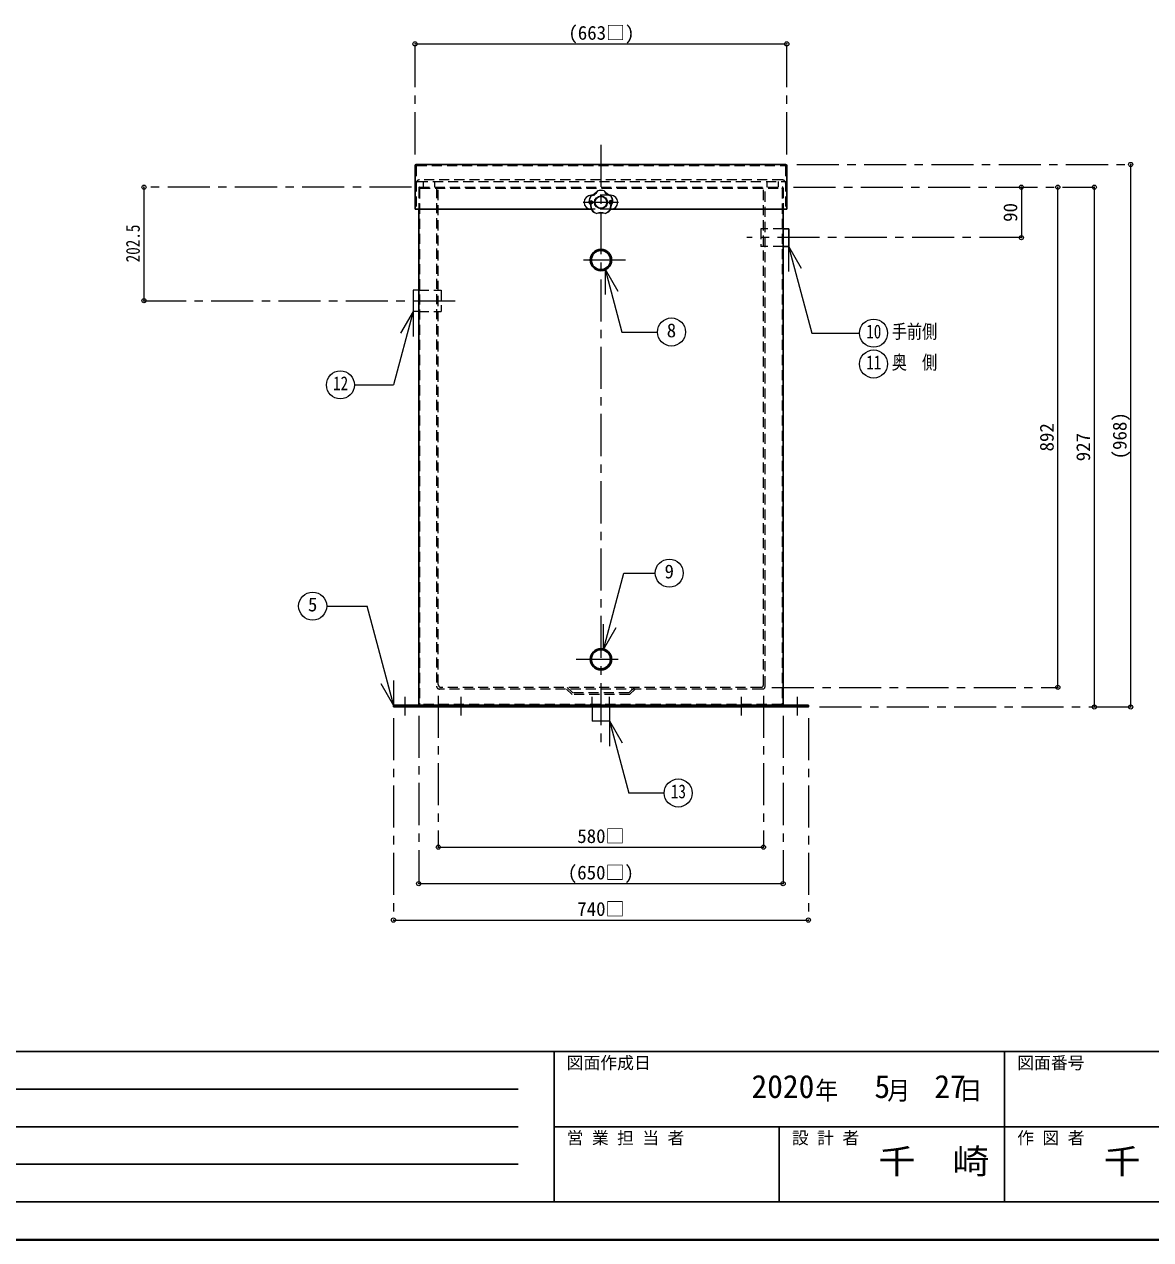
# Model space of a CAD drawing. Units: millimetres at full size, sheet at 1:15; some dimension numbers follow another scale. Extents: x -3184 to 2891, y -2037 to 2178.
# Drawn here: x -1175 to 834, y -2037 to 130 of the extents above; entities that cross this region are included whole.
import ezdxf
from ezdxf.enums import TextEntityAlignment as Align

# ---------------------------------------------------------------- set-up
doc = ezdxf.new("R2010")
doc.units = ezdxf.units.MM
doc.header["$LTSCALE"] = 15
doc.header["$PDMODE"] = 32
doc.header["$PDSIZE"] = 7.5
doc.linetypes.add('CHAIN1', pattern=[8, 5, -1, 1, -1])
doc.linetypes.add('DASHED1', pattern=[1.8, 1.2, -0.6])
doc.layers.add('0-0', color=7, linetype='Continuous', lineweight=18)
doc.styles.add('ＭＳ ゴシック', font='')
doc.styles.get('ＭＳ ゴシック').set_extended_font_data('MS Gothic')

msp = doc.modelspace()

# ---------------------------------------------------------------- linework, layer by layer
at = {"layer": '0-0', "color": 4, "lineweight": 9}
for p, q in [((-478.2, 95.37), (184.8, 95.37)), ((798.3, -1087.13), (798.3, -119.63)), ((-961.7, -160.13), (-961.7, -362.63)), ((603.3, -160.13), (603.3, -250.13)), ((668.3, -1052.13), (668.3, -160.13)), ((733.3, -160.13), (733.3, -1087.13)), ((-436.7, -1337.13), (143.3, -1337.13)), ((-471.7, -1402.13), (178.3, -1402.13)), ((-516.7, -1467.13), (223.3, -1467.13))]:
    msp.add_line(p, q, dxfattribs=at)
at = {"layer": '0-0', "color": 4, "linetype": 'CHAIN1', "lineweight": 9}
for p, q in [((-478.2, -101.63), (-478.2, 95.37)), ((184.8, -101.63), (184.8, 95.37)), ((-146.7, -84.63), (-146.7, -1162.13)), ((202.8, -119.63), (798.3, -119.63)), ((-484.35, -160.13), (-961.7, -160.13)), ((196.8, -160.13), (733.3, -160.13)), ((-178.2, -187.13), (-115.2, -187.13)), ((603.3, -250.13), (113.3, -250.13)), ((-102.7, -290.13), (-190.7, -290.13)), ((-961.7, -362.63), (-406.7, -362.63)), ((-190.7, -1002.13), (-102.7, -1002.13)), ((158.3, -1052.13), (668.3, -1052.13)), ((-496.7, -1069.13), (-496.7, -1102.13)), ((-436.7, -1067.13), (-436.7, -1337.13)), ((-396.7, -1069.13), (-396.7, -1102.13)), ((103.3, -1069.13), (103.3, -1102.13)), ((143.3, -1067.13), (143.3, -1337.13)), ((203.3, -1069.13), (203.3, -1102.13)), ((-471.7, -1102.63), (-471.7, -1402.13)), ((178.3, -1102.63), (178.3, -1402.13)), ((243.3, -1087.13), (798.3, -1087.13)), ((-516.7, -1107.13), (-516.7, -1467.13)), ((223.3, -1107.13), (223.3, -1467.13))]:
    msp.add_line(p, q, dxfattribs=at)
at = {"layer": '0-0', "color": 5, "lineweight": 25}
for p, q in [((-478.2, -121.63), (-478.2, -199.63)), ((-476.2, -119.63), (182.8, -119.63)), ((184.8, -121.63), (184.8, -199.63)), ((-478.2, -199.63), (-163.59, -199.63)), ((-471.7, -199.63), (-471.7, -1082.63)), ((-129.81, -199.63), (184.8, -199.63)), ((178.3, -1082.63), (178.3, -199.63)), ((178.3, -265.63), (188.3, -265.63)), ((-516.7, -1084.13), (-516.7, -1087.13)), ((223.3, -1084.13), (-516.7, -1084.13))]:
    msp.add_line(p, q, dxfattribs=at)
at = {"layer": '0-0', "linetype": 'DASHED1'}
for p, q in [((-476.2, -122.63), (-476.2, -199.63)), ((-475.2, -121.63), (181.8, -121.63)), ((182.8, -122.63), (182.8, -199.63)), ((-473.2, -150.13), (179.8, -150.13)), ((176.8, -147.13), (-470.2, -147.13)), ((-463.2, -160.13), (-463.2, -150.13)), ((169.8, -160.13), (169.8, -150.13)), ((-471.7, -161.63), (-471.7, -199.63)), ((-470.2, -160.13), (176.8, -160.13)), ((-470.2, -162.38), (-470.2, -1081.88)), ((-469.45, -161.63), (176.05, -161.63)), ((-439.7, -161.63), (-439.7, -1050.13)), ((-436.7, -1047.13), (-436.7, -160.13)), ((143.3, -1047.13), (143.3, -160.13)), ((146.3, -1050.13), (146.3, -161.63)), ((176.8, -162.38), (176.8, -1081.88)), ((178.3, -161.63), (178.3, -199.63)), ((-129.81, -199.63), (-163.59, -199.63)), ((178.3, -265.63), (138.3, -265.63)), ((141.3, -1055.13), (-434.7, -1055.13)), ((138.3, -1052.13), (-431.7, -1052.13)), ((176.05, -1082.63), (-469.45, -1082.63)), ((-451.7, -1082.63), (-451.7, -1084.13)), ((158.3, -1082.63), (158.3, -1084.13)), ((-403.7, -1084.13), (-403.7, -1087.13)), ((-389.7, -1084.13), (-389.7, -1087.13)), ((96.3, -1084.13), (96.3, -1087.13)), ((110.3, -1084.13), (110.3, -1087.13))]:
    msp.add_line(p, q, dxfattribs=at)
at = {"layer": '0-0', "color": 4, "linetype": 'DASHED1', "lineweight": 9}
for p, q in [((-443.2, -160.13), (-443.2, -150.13)), ((149.8, -160.13), (149.8, -150.13)), ((-166.7, -185.38), (-164.2, -184.13)), ((-166.7, -185.38), (-166.7, -188.88)), ((-164.2, -190.13), (-166.7, -188.88)), ((-164.2, -184.13), (-161.7, -185.38)), ((-161.7, -188.88), (-164.2, -190.13)), ((-130.27, -174.63), (-163.14, -174.63)), ((-161.7, -185.38), (-161.7, -188.88)), ((-129.2, -184.13), (-131.7, -185.38)), ((-131.7, -185.38), (-131.7, -188.88)), ((-131.7, -188.88), (-129.2, -190.13)), ((-126.7, -185.38), (-129.2, -184.13)), ((-129.2, -190.13), (-126.7, -188.88)), ((-126.7, -185.38), (-126.7, -188.88)), ((-471.7, -343.63), (-431.7, -343.63)), ((-431.7, -343.63), (-431.7, -381.63)), ((-471.7, -381.63), (-431.7, -381.63)), ((-207.94, -1055.13), (-197.94, -1065.13)), ((-206.7, -1052.13), (-196.7, -1062.13)), ((-86.7, -1052.13), (-96.7, -1062.13)), ((-96.7, -1062.13), (-196.7, -1062.13)), ((-162.2, -1087.13), (-162.2, -1062.13)), ((-131.2, -1087.13), (-131.2, -1062.13)), ((-503.7, -1084.13), (-503.7, -1087.13)), ((-489.7, -1084.13), (-489.7, -1087.13)), ((196.3, -1084.13), (196.3, -1087.13)), ((210.3, -1084.13), (210.3, -1087.13))]:
    msp.add_line(p, q, dxfattribs=at)
at = {"layer": '0-0'}
for p, q in [((-164.2, -174.63), (-163.14, -174.63)), ((-130.27, -174.63), (-129.2, -174.63)), ((188.09, -265.35), (188.09, -310.35)), ((188.09, -265.35), (210.59, -304.32)), ((-139.11, -306.44), (-139.11, -351.44)), ((-139.11, -306.44), (-116.61, -345.41)), ((-481.7, -343.63), (-481.7, -381.63)), ((-471.7, -343.63), (-481.7, -343.63)), ((-481.65, -381.59), (-516.8, -512.75)), ((-481.65, -381.59), (-504.15, -420.56)), ((-471.7, -381.63), (-481.7, -381.63)), ((-481.65, -381.59), (-481.65, -426.59)), ((-586.32, -512.75), (-516.8, -512.75)), ((-635.82, -907.2), (-563.73, -907.2)), ((-516.12, -1084.89), (-563.73, -907.2)), ((-142.09, -984.33), (-142.09, -939.33)), ((-142.09, -984.33), (-119.59, -945.36)), ((-516.12, -1084.89), (-516.12, -1039.89)), ((-516.12, -1084.89), (-538.62, -1045.92)), ((-162.2, -1087.13), (-162.2, -1112.13)), ((-131.2, -1087.13), (-131.2, -1112.13)), ((-131.2, -1112.13), (-162.2, -1112.13)), ((-131.21, -1112.11), (-131.21, -1157.11)), ((-131.21, -1112.11), (-108.71, -1151.09)), ((-131.21, -1112.11), (-96.8, -1240.54)), ((-33.82, -1240.54), (-96.8, -1240.54))]:
    msp.add_line(p, q, dxfattribs=at)
at = {"layer": '0-0', "color": 6, "lineweight": 25}
for p, q in [((-3116.7, -1701.77), (2823.3, -1701.77)), ((-230.27, -1969.63), (-230.27, -1701.77)), ((573.3, -1701.77), (573.3, -1969.63)), ((-1687.42, -1768.74), (-294.56, -1768.74)), ((-294.56, -1835.7), (-1687.42, -1835.7)), ((2823.3, -1835.7), (-230.27, -1835.7)), ((171.51, -1969.63), (171.51, -1835.7)), ((-294.56, -1902.67), (-1687.42, -1902.67)), ((2823.3, -1969.63), (-3116.7, -1969.63))]:
    msp.add_line(p, q, dxfattribs=at)
at = {"layer": '0-0', "color": 1, "lineweight": 40}
msp.add_line((2890.8, -2037.13), (-3184.2, -2037.13), dxfattribs=at)
at = {"layer": '0-0', "linetype": 'DASHED1'}
msp.add_lwpolyline([(178.3, -234.63), (138.3, -234.63), (138.3, -265.63)], dxfattribs=at)
at = {"layer": '0-0', "color": 5, "lineweight": 25}
for points in [[(178.3, -234.63), (188.3, -234.63), (188.3, -265.63)], [(223.3, -1084.13), (223.3, -1087.13), (-516.7, -1087.13)]]:
    msp.add_lwpolyline(points, dxfattribs=at)
at = {"layer": '0-0'}
for points in [[(188.09, -265.35), (229.65, -420.45), (314.64, -420.45)], [(-139.11, -306.44), (-109.11, -418.43), (-45.82, -418.43)], [(-142.09, -984.33), (-105.66, -848.35), (-49.78, -848.35)]]:
    msp.add_lwpolyline(points, dxfattribs=at)
at = {"layer": '0-0', "color": 4, "linetype": 'DASHED1', "lineweight": 9}
msp.add_lwpolyline([(-85.46, -1055.13), (-95.46, -1065.13), (-197.94, -1065.13)], dxfattribs=at)
for centre in [(-164.2, -187.13), (-129.2, -187.13)]:
    msp.add_circle(centre, 1.5, dxfattribs=at)
at = {"layer": '0-0', "color": 4, "lineweight": 9}
msp.add_circle((-146.7, -187.13), 11.5, dxfattribs=at)
at = {"layer": '0-0'}
for centre, radius in [((-146.7, -187.13), 10.5), ((-20.82, -418.43), 25), ((339.64, -420.45), 25), ((339.64, -475.45), 25), ((-611.32, -512.75), 25), ((-24.78, -848.35), 25), ((-660.82, -907.2), 25), ((-8.82, -1240.54), 25)]:
    msp.add_circle(centre, radius, dxfattribs=at)
at = {"layer": '0-0', "color": 5, "lineweight": 25}
for centre, radius in [((-146.7, -290.13), 19), ((-146.7, -290.13), 17), ((-146.7, -1002.13), 19), ((-146.7, -1002.13), 17)]:
    msp.add_circle(centre, radius, dxfattribs=at)
for centre, radius, start, end in [((-476.2, -121.63), 2, 90, 180), ((182.8, -121.63), 2, 0, 90), ((-470.2, -1082.63), 1.5, 180, 270), ((176.8, -1082.63), 1.5, 270, 0)]:
    msp.add_arc(centre, radius, start, end, dxfattribs=at)
at = {"layer": '0-0', "linetype": 'DASHED1'}
for centre, radius, start, end in [((-475.2, -122.63), 1, 90, 180), ((181.8, -122.63), 1, 0, 90), ((-470.2, -153.13), 6, 90, 180), ((-473.2, -153.13), 3, 90, 180), ((176.8, -153.13), 6, 0, 90), ((179.8, -153.13), 3, 0, 90), ((-470.2, -161.63), 1.5, 90, 180), ((-469.45, -162.38), 0.75, 90, 180), ((176.05, -162.38), 0.75, 0, 90), ((176.8, -161.63), 1.5, 0, 90), ((-434.7, -1050.13), 5, 180, 270), ((-431.7, -1047.13), 5, 180, 270), ((138.3, -1047.13), 5, 270, 0), ((141.3, -1050.13), 5, 270, 0), ((-469.45, -1081.88), 0.75, 180, 270), ((176.05, -1081.88), 0.75, 270, 0)]:
    msp.add_arc(centre, radius, start, end, dxfattribs=at)
at = {"layer": '0-0'}
for centre, radius, start, end in [((-175.54, -147.43), 29.89, 291.41115, 320.58885), ((-168.45, -157.19), 18.83, 283.0119, 328.9881), ((-146.7, -187.13), 21.5, 74.5, 105.5), ((-146.7, -187.13), 21, 74.5, 105.5), ((-124.95, -157.19), 18.83, 211.0119, 256.9881), ((-117.86, -147.43), 29.89, 219.41115, 248.58885), ((-164.2, -187.13), 12.5, 90, 270), ((-146.7, -187.13), 21.5, 146.5, 177.5), ((-193.37, -202.29), 29.89, 3.41115, 32.58885), ((-181.9, -198.57), 18.83, 355.0119, 40.9881), ((-146.7, -187.13), 21, 146.5, 177.5), ((-111.51, -198.57), 18.83, 139.0119, 184.9881), ((-100.04, -202.29), 29.89, 147.41115, 176.58885), ((-129.2, -187.13), 12.5, 270, 90), ((-146.7, -187.13), 21, 2.5, 33.5), ((-146.7, -187.13), 21.5, 2.5, 33.5), ((-146.7, -187.13), 21.5, 218.5, 249.5), ((-146.7, -187.13), 21, 218.5, 249.5), ((-146.7, -236.2), 29.89, 75.41115, 104.58885), ((-146.7, -224.14), 18.83, 67.0119, 112.9881), ((-146.7, -187.13), 21, 290.5, 321.5), ((-146.7, -187.13), 21.5, 290.5, 321.5)]:
    msp.add_arc(centre, radius, start, end, dxfattribs=at)
at = {"layer": '0-0', "color": 1}
for p in [(-478.2, 95.37), (184.8, 95.37), (798.3, -119.63), (-961.7, -160.13), (603.3, -160.13), (668.3, -160.13), (733.3, -160.13), (603.3, -250.13), (-961.7, -362.63), (668.3, -1052.13), (733.3, -1087.13), (798.3, -1087.13), (-436.7, -1337.13), (143.3, -1337.13), (-471.7, -1402.13), (178.3, -1402.13), (-516.7, -1467.13), (223.3, -1467.13)]:
    msp.add_point(p, dxfattribs=at)

# ---------------------------------------------------------------- texts
at = {"layer": '0-0', "style": 'ＭＳ ゴシック'}
for s, height, p in [('(663□)', 24.74, (-204.76, 95.37)), ('8', 24.74, (-29.26, -435.31)), ('9', 24.74, (-33.21, -865.23)), ('5', 24.74, (-669.26, -924.07)), ('580□', 24.74, (-188.89, -1337.13)), ('(650□)', 24.74, (-205.76, -1402.13)), ('740□', 24.74, (-188.89, -1467.13)), ('図面作成日', 21.99, (-207.77, -1739.27)), ('図面番号', 21.99, (595.8, -1739.27)), ('2020', 41.24, (121.8, -1796.86)), ('5', 41.24, (341.17, -1796.86)), ('27', 41.24, (448.05, -1796.86)), ('営 業 担 当 者', 21.99, (-207.77, -1873.2)), ('設 計 者', 21.99, (194.01, -1873.2)), ('作 図 者', 21.99, (595.8, -1873.2))]:
    msp.add_text(s, height=height, dxfattribs=at).set_placement(p, align=Align.BOTTOM_LEFT)
for s, p in [('90', (603.3, -222.01)), ('892', (668.3, -631.44)), ('(968)', (798.3, -645.57)), ('927', (733.3, -648.94))]:
    msp.add_text(s, height=24.74, rotation=90, dxfattribs=at).set_placement(p, align=Align.BOTTOM_LEFT)
at = {"layer": '0-0', "style": 'ＭＳ ゴシック', "width": 0.8}
msp.add_text('202.5', height=24.74, rotation=90, dxfattribs=at).set_placement((-961.7, -294.19), align=Align.BOTTOM_LEFT)
at = {"layer": '0-0', "style": 'ＭＳ ゴシック'}
for s, height, width, p in [('10', 24.74, 0.8, (326.51, -437.33)), ('手前側', 24.74, 0.8, (372.14, -437.33)), ('11', 24.74, 0.8, (326.51, -492.33)), ('奥\u3000側', 24.74, 0.8, (372.14, -492.33)), ('12', 24.74, 0.8, (-624.44, -529.63)), ('13', 24.74, 0.8, (-21.94, -1257.41)), ('千\u3000崎', 43.99, 1.1, (348.3, -1932.67)), ('千\u3000崎', 43.99, 1.1, (750.08, -1932.67))]:
    msp.add_text(s, height=height, dxfattribs=dict(at, width=width)).set_placement(p, align=Align.BOTTOM_LEFT)
at = {"layer": '0-0', "insert": (235.8, -1791.24), "char_height": 32.99, "attachment_point": 7, "style": 'ＭＳ ゴシック'}
msp.add_mtext('\\T1.27;\\W0.9;年\\~\\~\\~月\\~\\~\\~日', dxfattribs=at)

doc.saveas('drawing.dxf')
